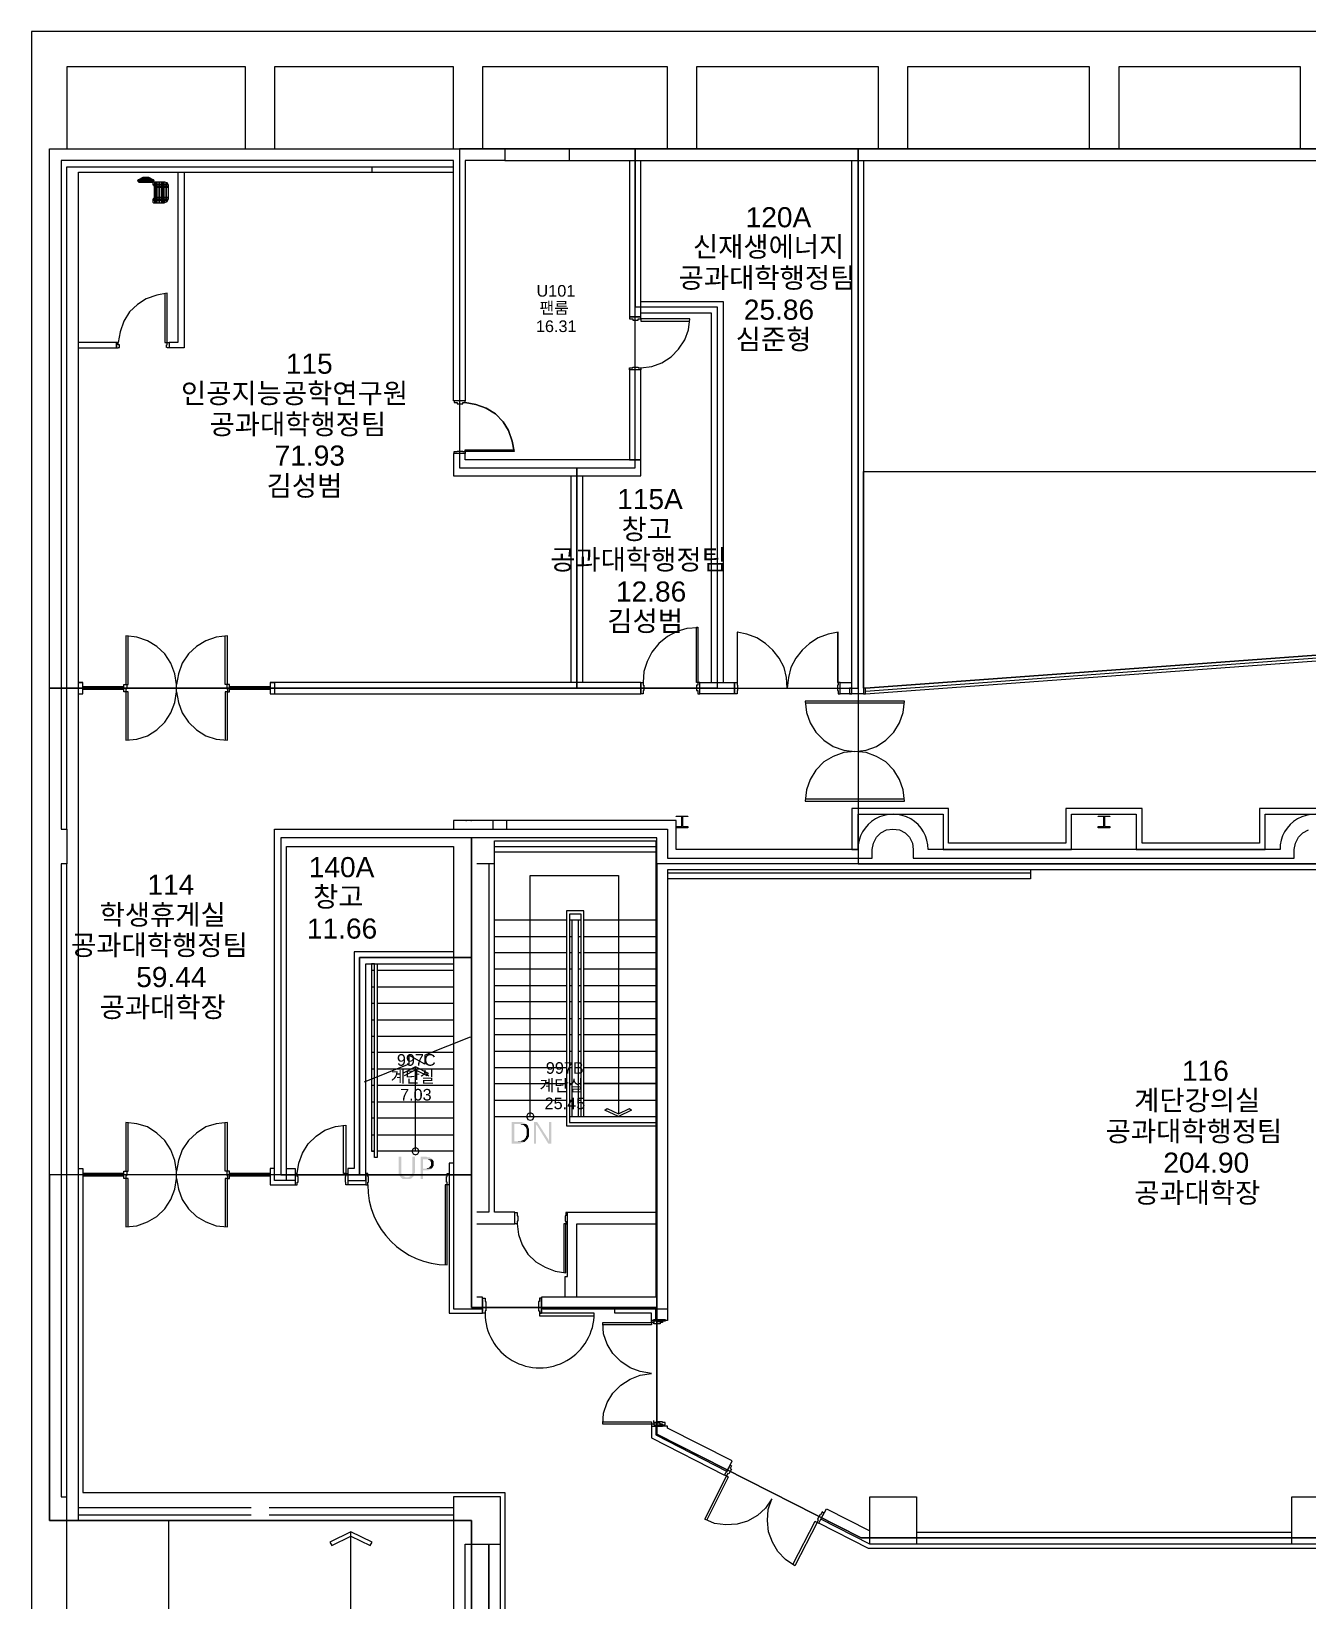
# Model space of a CAD drawing. Header units: millimetres. Extents: x -2246 to 101218, y 0 to 66109.
# Drawn here: x 10952 to 32735, y 24444 to 51221 of the extents above; entities that cross this region are included whole.
import ezdxf

# ---------------------------------------------------------------- set-up
doc = ezdxf.new("R2010")
doc.units = ezdxf.units.MM
for name, color, linetype in [('PDF_문자', 7, 'Continuous'), ('PDF_솔리드 채우기', 7, 'Continuous'), ('PDF_형상', 7, 'Continuous')]:
    doc.layers.add(name, color=color, linetype=linetype)
doc.styles.add('PDF 맑은고딕', font='Arial.ttf')

msp = doc.modelspace()

# ---------------------------------------------------------------- hatches: boundary and pattern name
at = {"layer": 'PDF_솔리드 채우기', "transparency": 33554559}
for points in [[(19256, 32610), (19151, 32610), (19151, 32240), (19246, 32240), (19256, 32240), (19267, 32240), (19278, 32240), (19288, 32240), (19299, 32240), (19309, 32250), (19320, 32250), (19331, 32250), (19341, 32261), (19352, 32261), (19352, 32261), (19362, 32271), (19373, 32271), (19193, 32282), (19193, 32579), (19256, 32579), (19384, 32579), (19384, 32589), (19373, 32589), (19362, 32600), (19352, 32600), (19352, 32600), (19341, 32600), (19331, 32610), (19320, 32610), (19309, 32610), (19299, 32610), (19288, 32610), (19278, 32610), (19267, 32610)], [(19384, 32579), (19256, 32579), (19256, 32579), (19267, 32579), (19278, 32579), (19288, 32579), (19299, 32579), (19309, 32568), (19320, 32568), (19331, 32568), (19331, 32568), (19341, 32557), (19352, 32557), (19362, 32547), (19362, 32547), (19373, 32536), (19373, 32536), (19384, 32526), (19384, 32526), (19394, 32515), (19394, 32504), (19394, 32504), (19405, 32494), (19405, 32483), (19405, 32473), (19405, 32462), (19405, 32451), (19405, 32441), (19405, 32430), (19405, 32430), (19405, 32420), (19405, 32409), (19405, 32398), (19405, 32388), (19405, 32377), (19394, 32367), (19394, 32356), (19394, 32346), (19384, 32346), (19384, 32335), (19373, 32324), (19373, 32314), (19362, 32314), (19362, 32314), (19352, 32303), (19341, 32303), (19331, 32293), (19320, 32293), (19320, 32293), (19309, 32282), (19299, 32282), (19288, 32282), (19278, 32282), (19267, 32282), (19246, 32282), (19193, 32282), (19373, 32271), (19384, 32282), (19384, 32282), (19394, 32293), (19394, 32293), (19405, 32303), (19415, 32314), (19415, 32314), (19426, 32324), (19426, 32335), (19437, 32346), (19437, 32346), (19437, 32356), (19447, 32367), (19447, 32377), (19447, 32388), (19447, 32398), (19447, 32409), (19447, 32420), (19447, 32430), (19447, 32441), (19447, 32451), (19447, 32462), (19447, 32473), (19447, 32483), (19447, 32494), (19447, 32504), (19437, 32504), (19437, 32515), (19437, 32526), (19426, 32536), (19426, 32536), (19426, 32547), (19415, 32557), (19415, 32557), (19405, 32568), (19405, 32568), (19394, 32579)], [(19585, 32610), (19532, 32610), (19532, 32240), (19564, 32240), (19564, 32515), (19564, 32526), (19564, 32536), (19564, 32547), (19564, 32557), (19564, 32568), (19564, 32568)], [(19585, 32610), (19564, 32568), (19574, 32557), (19574, 32547), (19585, 32547), (19776, 32240), (19786, 32293), (19786, 32293), (19776, 32303), (19776, 32314)], [(19828, 32610), (19786, 32610), (19786, 32346), (19786, 32346), (19786, 32335), (19786, 32314), (19786, 32314), (19786, 32303), (19786, 32293), (19786, 32293), (19776, 32240), (19828, 32240)], [(17265, 32017), (17223, 32017), (17223, 31784), (17223, 31774), (17223, 31763), (17223, 31752), (17223, 31742), (17223, 31731), (17223, 31721), (17233, 31710), (17233, 31699), (17233, 31699), (17244, 31689), (17244, 31678), (17255, 31678), (17255, 31668), (17360, 31668), (17350, 31668), (17339, 31668), (17339, 31668), (17329, 31678), (17318, 31678), (17308, 31678), (17308, 31689), (17297, 31689), (17286, 31689), (17286, 31699), (17276, 31710), (17276, 31710), (17276, 31721), (17265, 31731), (17265, 31742), (17265, 31752), (17265, 31763), (17265, 31774), (17265, 31784)], [(17498, 32017), (17456, 32017), (17456, 31784), (17456, 31774), (17456, 31763), (17456, 31752), (17456, 31742), (17445, 31731), (17445, 31721), (17445, 31710), (17435, 31699), (17435, 31699), (17424, 31689), (17424, 31689), (17413, 31678), (17403, 31678), (17403, 31678), (17392, 31668), (17382, 31668), (17371, 31668), (17360, 31668), (17255, 31668), (17265, 31657), (17265, 31657), (17276, 31646), (17286, 31646), (17286, 31646), (17297, 31636), (17308, 31636), (17318, 31636), (17329, 31636), (17339, 31636), (17339, 31636), (17350, 31636), (17360, 31636), (17371, 31636), (17382, 31636), (17392, 31636), (17403, 31636), (17413, 31636), (17424, 31646), (17424, 31646), (17435, 31646), (17445, 31657), (17445, 31657), (17456, 31668), (17456, 31668), (17466, 31678), (17466, 31678), (17477, 31689), (17477, 31699), (17488, 31710), (17488, 31710), (17488, 31721), (17488, 31731), (17498, 31742), (17498, 31752), (17498, 31763), (17498, 31774), (17498, 31784)], [(17689, 32017), (17594, 32017), (17594, 31636), (17636, 31636), (17636, 31784), (17678, 31784), (17699, 31784), (17710, 31784), (17721, 31784), (17731, 31784), (17731, 31784), (17742, 31795), (17752, 31795), (17763, 31805), (17774, 31805), (17774, 31816), (17784, 31816), (17636, 31816), (17636, 31975), (17689, 31975), (17795, 31975), (17784, 31985), (17784, 31985), (17774, 31996), (17763, 31996), (17752, 32007), (17742, 32007), (17742, 32007), (17731, 32007), (17721, 32007), (17699, 32017)], [(17795, 31975), (17689, 31975), (17689, 31975), (17699, 31975), (17710, 31975), (17721, 31975), (17731, 31964), (17742, 31964), (17742, 31964), (17752, 31954), (17763, 31954), (17763, 31943), (17763, 31932), (17774, 31932), (17774, 31922), (17774, 31911), (17774, 31901), (17774, 31890), (17774, 31879), (17774, 31869), (17763, 31858), (17763, 31858), (17752, 31848), (17752, 31837), (17752, 31837), (17742, 31837), (17731, 31827), (17721, 31827), (17710, 31827), (17699, 31816), (17689, 31816), (17678, 31816), (17636, 31816), (17784, 31816), (17795, 31827), (17795, 31837), (17805, 31837), (17805, 31848), (17816, 31858), (17816, 31869), (17816, 31879), (17816, 31890), (17816, 31901), (17816, 31901), (17816, 31911), (17816, 31922), (17816, 31932), (17816, 31943), (17805, 31954), (17805, 31964), (17795, 31964)]]:
    msp.add_hatch(color=256, dxfattribs=at).paths.add_polyline_path(points)

# ---------------------------------------------------------------- linework, layer by layer
msp.add_solid([(17699, 31784), (17678, 31784), (17689, 31784)], dxfattribs=at)
at = {"layer": 'PDF_형상', "lineweight": 5}
for points in [[(61869, 51221), (10952, 51221), (10952, 25609), (10952, 16510), (11556, 16510), (11556, 17103), (11556, 25609), (11556, 26213), (11556, 28310)], [(19034, 49018), (20136, 49018), (20136, 49219), (21809, 49219), (21809, 50617), (18653, 50617), (18653, 49219), (19034, 49219), (20136, 49219)], [(65269, 16807), (58066, 16807), (43661, 16807), (40059, 16807), (36056, 16807), (32857, 16807), (18462, 16807), (18462, 23109), (18462, 25810), (11259, 25810), (11259, 31710), (11259, 40014), (11259, 49219), (18261, 49219), (21258, 49219), (25061, 49219), (66868, 49219)], [(19034, 49219), (19034, 49018), (18356, 49018), (18356, 44918), (18155, 44918), (18155, 49018), (15104, 49018), (14607, 49018), (11461, 49018), (11461, 37610), (11556, 37610), (11556, 37017), (11461, 37017), (11461, 26213), (11556, 26213), (11556, 28416), (11556, 37017)], [(20136, 49018), (61869, 49018), (61869, 49219), (66762, 49219), (66762, 43107), (66963, 43065), (67165, 43033), (67207, 43022), (67228, 43128), (67186, 43128)], [(21163, 49018), (21163, 46348), (21354, 46348), (21354, 49018)], [(11556, 37610), (11556, 48912), (18155, 48912)], [(11556, 25810), (11757, 25810), (11757, 37218), (11757, 48816), (18155, 48816)], [(13558, 48816), (13558, 45819), (13304, 45819), (13272, 45819), (13272, 45829), (13261, 45829), (13261, 45872), (13272, 45872), (13272, 45914), (13304, 45914), (13304, 45819)], [(13452, 48816), (13452, 45914), (13304, 45914)], [(16767, 48816), (16767, 48912)], [(12795, 48657), (12795, 48700), (12795, 48657)], [(12816, 48657), (12816, 48710)], [(12827, 48657), (12827, 48710)], [(12880, 48657), (12880, 48732), (12880, 48657)], [(12901, 48657), (12901, 48732)], [(12912, 48657), (12912, 48732)], [(12933, 48657), (12933, 48732), (12933, 48657)], [(12986, 48657), (12986, 48710)], [(12997, 48657), (12997, 48710)], [(13018, 48657), (13018, 48700), (13018, 48657)], [(13219, 48340), (13219, 48297), (13272, 48318), (13293, 48361), (13293, 48594), (13272, 48636), (13230, 48647), (13039, 48647), (13028, 48636), (13028, 48604), (13039, 48594), (13050, 48573), (13050, 48551), (13050, 48403), (13050, 48382), (13039, 48371), (13028, 48350), (13028, 48308), (13039, 48297), (13219, 48297)], [(13028, 48615), (13283, 48615)], [(13028, 48604), (13283, 48604)], [(13050, 48573), (13293, 48573)], [(13050, 48562), (13293, 48562)], [(13060, 48615), (13060, 48647)], [(13060, 48573), (13060, 48604)], [(13060, 48393), (13060, 48562)], [(13060, 48541), (13071, 48541), (13060, 48541)], [(13060, 48530), (13071, 48530), (13060, 48530)], [(13060, 48509), (13071, 48509)], [(13060, 48488), (13071, 48488)], [(13060, 48467), (13071, 48467)], [(13071, 48615), (13071, 48647)], [(13071, 48573), (13071, 48604)], [(13071, 48393), (13071, 48562)], [(13092, 48615), (13092, 48647)], [(13092, 48573), (13092, 48604)], [(13092, 48393), (13092, 48562)], [(13092, 48541), (13102, 48541), (13092, 48541)], [(13092, 48530), (13102, 48530), (13092, 48530)], [(13092, 48509), (13102, 48509)], [(13092, 48488), (13102, 48488)], [(13092, 48467), (13102, 48467)], [(13102, 48615), (13102, 48647)], [(13102, 48573), (13102, 48604)], [(13102, 48393), (13102, 48562)], [(13134, 48615), (13134, 48647)], [(13134, 48573), (13134, 48604)], [(13134, 48393), (13134, 48562)], [(13134, 48541), (13145, 48541), (13134, 48541)], [(13134, 48530), (13145, 48530), (13134, 48530)], [(13134, 48509), (13145, 48509)], [(13134, 48488), (13145, 48488)], [(13134, 48467), (13145, 48467)], [(13145, 48615), (13145, 48647)], [(13145, 48573), (13145, 48604)], [(13145, 48393), (13145, 48562)], [(13177, 48615), (13177, 48647)], [(13177, 48573), (13177, 48604)], [(13177, 48393), (13177, 48562)], [(13177, 48541), (13187, 48541), (13177, 48541)], [(13177, 48530), (13187, 48530), (13177, 48530)], [(13177, 48509), (13187, 48509)], [(13177, 48488), (13187, 48488)], [(13177, 48467), (13187, 48467)], [(13187, 48615), (13187, 48647)], [(13187, 48573), (13187, 48604)], [(13187, 48393), (13187, 48562)], [(13208, 48615), (13208, 48647)], [(13208, 48573), (13208, 48604)], [(13208, 48393), (13208, 48562)], [(13208, 48509), (13219, 48509)], [(13208, 48488), (13219, 48488)], [(13208, 48467), (13219, 48467)], [(13219, 48615), (13219, 48647)], [(13219, 48573), (13219, 48604)], [(13219, 48393), (13219, 48562)], [(13251, 48615), (13251, 48647)], [(13251, 48573), (13251, 48604)], [(13251, 48393), (13251, 48562)], [(13251, 48509), (13261, 48509)], [(13251, 48488), (13261, 48488)], [(13251, 48467), (13261, 48467)], [(13261, 48615), (13261, 48647)], [(13261, 48573), (13261, 48604)], [(13261, 48393), (13261, 48562)], [(13028, 48350), (13283, 48350)], [(13028, 48340), (13283, 48340)], [(13050, 48393), (13293, 48393)], [(13050, 48382), (13293, 48382)], [(13060, 48446), (13071, 48446)], [(13060, 48424), (13071, 48424), (13060, 48424)], [(13060, 48414), (13071, 48414), (13060, 48414)], [(13060, 48350), (13060, 48382)], [(13060, 48297), (13060, 48340)], [(13071, 48350), (13071, 48382)], [(13071, 48297), (13071, 48340)], [(13092, 48446), (13102, 48446)], [(13092, 48424), (13102, 48424), (13092, 48424)], [(13092, 48414), (13102, 48414), (13092, 48414)], [(13092, 48350), (13092, 48382)], [(13092, 48297), (13092, 48340)], [(13102, 48350), (13102, 48382)], [(13102, 48297), (13102, 48340)], [(13134, 48446), (13145, 48446)], [(13134, 48424), (13145, 48424), (13134, 48424)], [(13134, 48414), (13145, 48414), (13134, 48414)], [(13134, 48350), (13134, 48382)], [(13134, 48297), (13134, 48340)], [(13145, 48350), (13145, 48382)], [(13145, 48297), (13145, 48340)], [(13177, 48446), (13187, 48446)], [(13177, 48424), (13187, 48424), (13177, 48424)], [(13177, 48414), (13187, 48414), (13177, 48414)], [(13177, 48350), (13177, 48382)], [(13177, 48297), (13177, 48340)], [(13187, 48350), (13187, 48382)], [(13187, 48297), (13187, 48340)], [(13208, 48446), (13219, 48446)], [(13208, 48350), (13208, 48382)], [(13208, 48297), (13208, 48340)], [(13219, 48350), (13219, 48382)], [(13251, 48446), (13261, 48446)], [(13251, 48350), (13251, 48382)], [(13251, 48308), (13251, 48340)], [(13261, 48350), (13261, 48382)], [(13261, 48308), (13261, 48340)], [(13230, 46751), (13230, 45914), (13272, 45914), (13272, 46751), (13092, 46719), (12912, 46655), (12764, 46560), (12626, 46433), (12530, 46274), (12467, 46094), (12435, 45914)], [(21354, 46613), (22762, 46613), (22762, 40110)], [(22561, 40110), (22561, 46412), (21354, 46412)], [(21354, 45480), (21544, 45501), (21714, 45565), (21873, 45670), (22000, 45798), (22106, 45956), (22169, 46126), (22191, 46317), (21354, 46317), (21354, 46274), (22191, 46274)], [(11757, 45819), (12403, 45819), (12403, 45914), (11757, 45914)], [(19193, 44050), (19161, 44230), (19098, 44410), (19002, 44558), (18875, 44696), (18716, 44791), (18536, 44855), (18356, 44887), (18536, 44855), (18716, 44791), (18875, 44696), (19002, 44558), (19098, 44410), (19161, 44230), (19193, 44050), (18356, 44050), (18356, 44082), (19193, 44082)], [(25188, 39919), (34361, 40586), (34361, 43690)], [(20157, 43637), (20157, 40110)], [(20358, 43637), (20358, 40110)], [(22328, 41042), (22138, 41031), (21968, 40978), (21809, 40893), (21661, 40777), (21544, 40629), (21460, 40470), (21407, 40300), (21396, 40110)], [(14299, 40078), (14299, 40904), (14109, 40883), (13929, 40819), (13770, 40724), (13632, 40597), (13526, 40438), (13463, 40258), (13431, 40078), (13399, 40258), (13335, 40438), (13230, 40597), (13092, 40724), (12933, 40819), (12753, 40883), (12562, 40904), (12562, 40078)], [(12583, 40078), (12605, 40078), (12605, 40904)], [(14289, 40078), (14257, 40078), (14257, 40904)], [(24711, 40968), (24711, 40110), (24722, 40110), (24722, 40968), (24553, 40936), (24383, 40872), (24235, 40777), (24108, 40660), (24002, 40523), (23917, 40364), (23875, 40194), (23853, 40014), (23843, 40194), (23801, 40364), (23716, 40523), (23610, 40660), (23483, 40777), (23334, 40872), (23165, 40936), (22996, 40968)], [(25188, 40014), (34361, 40682)], [(25188, 39961), (34361, 40639)], [(11757, 39919), (11831, 39919), (11831, 40110), (11757, 40110), (11831, 40110)], [(12530, 40035), (11831, 40035)], [(12530, 40014), (11831, 40014)], [(12530, 39993), (11831, 39993)], [(12605, 39124), (12605, 39951), (12562, 39951), (12562, 39124), (12753, 39146), (12933, 39199), (13092, 39305), (13230, 39432), (13335, 39591), (13399, 39771), (13431, 39951), (13463, 39771), (13526, 39591), (13632, 39432), (13770, 39305), (13929, 39199), (14109, 39146), (14299, 39124), (14299, 39951), (14257, 39951), (14257, 39124)], [(13431, 39951), (13431, 40078)], [(15030, 40035), (14331, 40035)], [(15030, 40014), (14331, 40014)], [(15030, 39993), (14331, 39993)], [(21354, 40110), (15030, 40110), (15030, 39919), (21354, 39919)], [(15030, 40110), (15104, 40110), (15104, 39919)], [(21354, 39919), (21354, 40110), (21354, 39919)], [(24955, 39919), (24754, 39919), (24754, 40110), (24955, 40110)], [(25855, 39760), (24161, 39760)], [(25855, 38118), (24161, 38118)], [(18367, 37758), (18377, 37758)], [(18833, 37610), (18833, 37758)], [(19066, 37610), (19066, 37758)], [(33556, 37959), (31914, 37959), (31914, 37366), (29912, 37366), (29912, 37959), (28609, 37959), (28609, 37366), (26607, 37366), (26607, 37959), (24955, 37959), (24955, 37260), (25061, 37260), (25061, 37864), (26512, 37864), (26512, 37260), (28705, 37260), (28705, 37864), (29806, 37864), (29806, 37260), (32009, 37260), (32009, 37864), (33461, 37864)], [(15306, 31615), (15104, 31615), (15104, 37409), (15104, 37610), (18155, 37610)], [(15306, 31816), (15454, 31816), (15454, 31615), (15306, 31615), (15306, 37313), (18155, 37313), (18155, 29422), (18653, 29422), (18653, 29623), (18557, 29623)], [(18557, 30873), (19204, 30873), (19204, 31074), (18854, 31074), (18854, 37017), (18854, 37409), (21608, 37409), (21608, 29623), (20263, 29623), (20263, 30873), (21608, 30873)], [(18854, 37313), (21608, 37313)], [(18854, 37017), (18557, 37017)], [(18759, 37017), (18759, 31074), (18557, 31074)], [(18854, 37218), (21608, 37218)], [(19468, 32706), (19468, 36815), (20972, 36815), (20972, 32748)], [(58161, 36911), (21809, 36911), (21809, 29422)], [(28006, 36911), (28006, 36762), (21809, 36762)], [(28006, 36858), (21809, 36858)], [(20379, 32706), (20379, 36212), (20083, 36212), (20083, 32547), (21608, 32547)], [(20337, 32706), (20337, 36159), (20136, 36159), (20136, 32600), (21608, 32600)], [(18854, 36063), (20083, 36063)], [(20136, 36063), (20337, 36063)], [(20178, 36063), (20178, 32706)], [(20284, 36063), (20284, 32706)], [(20379, 36063), (21608, 36063)], [(18854, 35777), (20083, 35777)], [(20136, 35777), (20178, 35777)], [(20284, 35777), (20337, 35777)], [(20379, 35777), (21608, 35777)], [(18155, 35513), (16460, 35513), (16460, 31816), (16354, 31816), (16354, 31615), (16661, 31615), (16661, 35311), (18155, 35311)], [(18854, 35502), (20083, 35502)], [(20136, 35502), (20178, 35502)], [(20284, 35502), (20337, 35502)], [(20379, 35502), (21608, 35502)], [(16810, 35311), (16757, 35311), (16810, 35311)], [(16757, 35311), (16757, 33341), (16757, 32113), (16810, 32113), (16757, 32113), (16810, 32113), (16757, 32113)], [(16810, 35195), (16757, 35195)], [(16852, 35311), (16852, 33384), (16852, 32007), (16810, 32007), (16810, 33362), (16810, 35311)], [(18155, 35195), (16852, 35195)], [(18854, 35227), (20083, 35227)], [(20136, 35227), (20178, 35227)], [(20284, 35227), (20337, 35227)], [(20379, 35227), (21608, 35227)], [(16810, 34909), (16757, 34909)], [(18155, 34909), (16852, 34909)], [(18854, 34941), (20083, 34941)], [(20136, 34941), (20178, 34941)], [(20284, 34941), (20337, 34941)], [(20379, 34941), (21608, 34941)], [(16810, 34633), (16757, 34633)], [(18155, 34633), (16852, 34633)], [(18854, 34665), (20083, 34665)], [(20136, 34665), (20178, 34665)], [(20284, 34665), (20337, 34665)], [(20379, 34665), (21608, 34665)], [(16810, 34347), (16757, 34347)], [(18155, 34347), (16852, 34347)], [(18854, 34379), (20083, 34379)], [(20136, 34379), (20178, 34379)], [(20284, 34379), (20337, 34379)], [(20379, 34379), (21608, 34379)], [(61371, 34061), (58066, 34061), (58066, 27155), (54994, 25514), (43968, 25514), (40059, 27505), (36151, 25514), (25114, 25514), (21629, 27282), (21629, 29443), (18462, 29443), (18462, 31710), (15210, 31710), (11259, 31710), (11259, 25810), (18462, 25810), (18462, 23109), (32857, 23109), (36056, 23109), (40059, 23109), (43661, 23109), (58066, 23109), (58066, 16807), (65269, 16807)], [(18441, 34061), (17668, 33754), (17668, 33595), (17392, 33754), (17392, 33595), (16630, 33288)], [(16810, 34072), (16757, 34072)], [(18155, 34072), (16852, 34072)], [(18854, 34104), (20083, 34104)], [(20136, 34104), (20178, 34104)], [(20284, 34104), (20337, 34104)], [(20379, 34104), (21608, 34104)], [(16810, 33797), (16757, 33797)], [(18155, 33797), (17763, 33797), (16852, 33797)], [(18854, 33818), (20083, 33818)], [(20136, 33818), (20178, 33818)], [(20284, 33818), (20337, 33818)], [(20379, 33818), (21608, 33818)], [(16810, 33511), (16757, 33511)], [(18155, 33511), (17180, 33511), (16852, 33511)], [(17318, 33405), (17509, 33500), (17699, 33405), (17731, 33437), (17509, 33553), (17286, 33437)], [(17509, 32113), (17509, 33553)], [(18854, 33542), (20083, 33542)], [(20136, 33542), (20178, 33542)], [(20284, 33542), (20337, 33542)], [(20379, 33542), (21608, 33542)], [(16810, 33235), (16757, 33235)], [(18155, 33235), (16852, 33235)], [(18854, 33267), (20083, 33267)], [(20136, 33267), (20178, 33267)], [(20284, 33267), (20337, 33267)], [(16810, 32949), (16757, 32949)], [(18155, 32949), (16852, 32949)], [(18854, 32981), (20083, 32981)], [(20136, 32981), (20178, 32981)], [(20284, 32981), (20337, 32981)], [(20379, 32981), (21608, 32981)], [(16810, 32674), (16757, 32674)], [(18155, 32674), (16852, 32674)], [(18854, 32706), (20083, 32706)], [(20136, 32706), (21608, 32706)], [(14299, 31774), (14299, 32600), (14109, 32579), (13929, 32526), (13770, 32420), (13632, 32293), (13526, 32134), (13463, 31954), (13431, 31774), (13399, 31954), (13335, 32134), (13230, 32293), (13092, 32420), (12933, 32526), (12753, 32579), (12562, 32600), (12562, 31774)], [(12583, 31774), (12605, 31774), (12605, 32600)], [(14289, 31774), (14257, 31774), (14257, 32600)], [(15486, 31731), (15517, 31911), (15581, 32081), (15676, 32240), (15814, 32367), (15962, 32473), (16142, 32536), (16322, 32557), (16322, 31731), (16280, 31731), (16280, 32557)], [(16810, 32388), (16757, 32388)], [(18155, 32388), (16852, 32388)], [(18155, 32113), (16852, 32113)], [(18155, 31911), (18081, 31911), (18081, 29348), (18653, 29348)], [(11757, 31816), (11831, 31816), (11831, 26287), (19034, 26287), (19034, 23289), (19256, 23289), (19256, 23205), (18960, 23205), (18960, 25408)], [(12530, 31731), (11831, 31731)], [(12530, 31710), (11831, 31710)], [(12530, 31689), (11831, 31689)], [(12605, 30820), (12605, 31646), (12562, 31646), (12562, 30820), (12753, 30841), (12933, 30905), (13092, 31000), (13230, 31127), (13335, 31286), (13399, 31466), (13431, 31646), (13463, 31466), (13526, 31286), (13632, 31127), (13770, 31000), (13929, 30905), (14109, 30841), (14299, 30820), (14299, 31646), (14257, 31646), (14257, 30820)], [(13431, 31646), (13431, 31774)], [(15030, 31731), (14331, 31731)], [(15030, 31710), (14331, 31710)], [(15030, 31689), (14331, 31689)], [(15104, 31816), (15030, 31816), (15030, 31541), (15380, 31541), (15454, 31541)], [(16661, 31615), (16661, 31541), (16354, 31541)], [(20061, 29623), (20061, 29973), (20104, 29973), (20104, 31074), (21608, 31074)], [(19246, 30873), (19267, 30693), (19331, 30513), (19426, 30354), (19564, 30227), (19723, 30132), (19892, 30068), (20072, 30036), (20072, 30873), (20040, 30873), (20040, 30036)], [(18653, 29581), (18653, 29380)], [(19659, 29623), (19659, 29422), (20983, 29422), (21809, 29422), (21809, 29221), (21534, 29221), (21534, 29348), (20909, 29348), (20909, 29422)], [(20263, 29623), (19659, 29623), (19659, 29422)], [(19659, 29380), (19659, 29581)], [(19659, 29401), (19659, 29359)], [(20708, 27494), (21534, 27494), (21534, 27452), (20708, 27452), (20718, 27643), (20782, 27823), (20877, 27982), (21015, 28119), (21174, 28225), (21343, 28289), (21534, 28321), (21343, 28352), (21174, 28416), (21015, 28522), (20877, 28659), (20782, 28818), (20718, 28998), (20708, 29189), (21534, 29189), (21534, 29147), (20708, 29147)], [(21576, 29210), (21576, 29178)], [(21608, 29221), (21608, 29422)], [(21534, 27420), (21534, 27219), (22784, 26583)], [(21576, 27484), (21576, 27516)], [(23949, 25058), (24330, 25800), (24362, 25778), (23981, 25037), (23822, 25143), (23695, 25281), (23599, 25439), (23536, 25620), (23515, 25810), (23525, 26001), (23589, 26181), (23483, 26022), (23345, 25895), (23176, 25800), (22996, 25747), (22805, 25736), (22614, 25757), (22445, 25831), (22815, 26573), (22847, 26552), (22476, 25810)], [(22847, 26552), (22815, 26573), (22445, 25831)], [(11757, 26033), (14702, 26033)], [(15009, 26033), (18155, 26033)], [(37464, 25980), (36193, 25334), (25241, 25334), (24394, 25768)], [(25262, 25408), (24425, 25831), (24521, 26011), (25252, 25641)], [(11757, 25906), (14702, 25906)], [(13293, 25810), (13293, 8926)], [(15009, 25906), (18155, 25906)], [(16407, 8810), (16407, 25620)], [(26057, 25609), (32465, 25609)], [(18759, 23205), (18759, 25408), (18759, 23205)], [(32465, 25408), (26057, 25408)]]:
    msp.add_lwpolyline(points, dxfattribs=at)
for points in [[(11556, 49219), (14607, 49219), (14607, 50617), (11556, 50617)], [(15104, 50617), (15104, 49219), (18155, 49219), (18155, 50617)], [(22307, 50617), (22307, 49219), (25411, 49219), (25411, 50617)], [(29012, 50617), (25908, 50617), (25908, 49219), (29012, 49219)], [(29510, 50617), (29510, 49219), (32613, 49219), (32613, 50617)], [(18261, 43774), (20263, 43774), (20263, 40014), (11259, 40014), (11259, 49219), (18261, 49219)], [(21258, 49219), (18261, 49219), (18261, 43774), (21258, 43774)], [(21258, 46518), (22657, 46518), (22657, 40014), (25061, 40014), (25061, 49219), (21258, 49219)], [(24955, 49018), (25156, 49018), (25156, 39919), (24955, 39919)], [(69855, 37610), (69855, 42609), (66868, 43139), (66868, 49219), (56361, 49219), (47008, 49219), (40557, 49219), (25061, 49219), (25061, 37017), (40059, 37017), (58066, 37017), (58066, 36858), (61371, 36858), (61371, 37514), (62568, 37514), (66466, 37514), (69855, 37514)], [(13039, 48689), (13039, 48679), (13039, 48657), (13028, 48657), (12785, 48657), (12774, 48657), (12774, 48679), (12774, 48689), (12764, 48679), (12774, 48657), (12785, 48647), (13028, 48647), (13039, 48657), (13050, 48679), (13039, 48689), (12954, 48721), (12859, 48721), (12774, 48689), (12859, 48732), (12954, 48732)], [(12848, 48721), (12848, 48657)], [(12965, 48721), (12965, 48657)], [(13219, 48541), (13208, 48541)], [(13219, 48530), (13208, 48530)], [(13261, 48541), (13251, 48541)], [(13261, 48530), (13251, 48530)], [(13219, 48424), (13208, 48424)], [(13219, 48414), (13208, 48414)], [(13261, 48424), (13251, 48424)], [(13261, 48414), (13251, 48414)], [(22657, 46518), (22657, 40014), (20263, 40014), (20263, 43774), (21258, 43774), (21258, 46518)], [(21354, 46348), (21163, 46348), (21163, 46317), (21216, 46317), (21216, 46295), (21311, 46295), (21311, 46317), (21354, 46317)], [(12403, 45914), (12403, 45819), (12435, 45819), (12435, 45829), (12456, 45829), (12456, 45872), (12435, 45872), (12435, 45914)], [(21354, 45448), (21163, 45448), (21163, 45480), (21216, 45480), (21216, 45490), (21311, 45490), (21311, 45480), (21354, 45480)], [(21354, 43912), (21354, 45448), (21163, 45448), (21163, 43912)], [(18356, 44918), (18166, 44918), (18166, 44887), (18218, 44887), (18218, 44865), (18314, 44865), (18314, 44887), (18356, 44887)], [(21354, 43912), (18356, 43912), (18356, 44018), (18155, 44018), (18155, 43637), (21354, 43637)], [(18356, 44050), (18356, 44018), (18166, 44018), (18166, 44050), (18218, 44050), (18218, 44060), (18314, 44060), (18314, 44050)], [(34361, 43711), (34361, 40682), (25188, 40014), (25156, 40014), (25156, 43711)], [(22307, 41052), (22328, 41052), (22328, 40110), (22307, 40110)], [(23006, 40968), (22996, 40968), (22996, 40110), (23006, 40110)], [(15210, 31710), (11259, 31710), (11259, 40014), (20263, 40014), (22657, 40014), (25061, 40014), (25061, 37017), (21629, 37017), (21629, 37462), (18462, 37462), (15210, 37462)], [(12530, 39951), (12530, 40078), (12562, 40078), (12583, 40078), (12583, 40004), (12562, 40004), (12562, 39951)], [(14331, 39951), (14331, 40078), (14299, 40078), (14289, 40078), (14289, 40004), (14299, 40004), (14299, 39951)], [(21354, 40110), (21396, 40110), (21396, 40067), (21407, 40067), (21407, 39972), (21396, 39972), (21396, 39919), (21354, 39919)], [(22360, 40110), (22328, 40110), (22328, 40067), (22307, 40067), (22307, 39972), (22328, 39972), (22328, 39919), (22360, 39919)], [(22360, 40110), (22953, 40110), (22953, 39919), (22360, 39919)], [(22953, 40110), (22996, 40110), (22996, 40067), (23006, 40067), (23006, 39972), (22996, 39972), (22996, 39919), (22953, 39919)], [(24754, 40110), (24722, 40110), (24722, 40067), (24711, 40067), (24711, 39972), (24722, 39972), (24722, 39919), (24754, 39919)], [(24913, 39919), (24955, 39919), (24955, 40014), (24913, 40014)], [(25156, 39919), (25188, 39919), (25188, 40014), (25156, 40014)], [(24161, 39792), (24182, 39601), (24245, 39421), (24341, 39262), (24478, 39124), (24637, 39019), (24817, 38955), (25008, 38934), (25199, 38955), (25379, 39019), (25538, 39124), (25675, 39262), (25771, 39421), (25834, 39601), (25855, 39792)], [(25855, 38086), (25834, 38277), (25771, 38457), (25675, 38616), (25538, 38754), (25379, 38849), (25199, 38913), (25008, 38934), (24817, 38913), (24637, 38849), (24478, 38754), (24341, 38616), (24245, 38457), (24182, 38277), (24161, 38086)], [(18451, 37758), (18462, 37758), (18451, 37758), (18462, 37758), (18451, 37758), (18462, 37758), (18451, 37758), (18462, 37758)], [(22074, 37652), (22159, 37652), (22159, 37631), (21957, 37631), (21957, 37652), (22042, 37652), (22053, 37652), (22053, 37663), (22053, 37811), (22053, 37822), (22042, 37822), (21957, 37822), (21957, 37832), (22159, 37832), (22159, 37822), (22074, 37822), (22063, 37822), (22063, 37811), (22063, 37663), (22063, 37652)], [(29277, 37652), (29361, 37652), (29361, 37631), (29160, 37631), (29160, 37652), (29245, 37652), (29255, 37652), (29255, 37663), (29255, 37811), (29255, 37822), (29245, 37822), (29160, 37822), (29160, 37832), (29361, 37832), (29361, 37822), (29277, 37822), (29266, 37822), (29266, 37811), (29266, 37663), (29266, 37652)], [(16555, 31710), (16555, 35417), (18155, 35417), (18462, 35417), (18462, 37462), (15210, 37462), (15210, 31710)], [(18462, 37462), (18462, 29443), (21629, 29443), (21629, 37462)], [(40059, 37017), (21629, 37017), (21629, 27282), (25114, 25514), (36151, 25514), (40059, 27505), (40059, 37017), (58066, 37017), (58066, 27155), (54994, 25514), (43968, 25514), (40059, 27505)], [(16555, 35417), (16555, 31710), (18462, 31710), (18462, 35417)], [(21608, 33267), (20379, 33267)], [(19532, 32706), (19511, 32748), (19468, 32769), (19426, 32748), (19405, 32706), (19426, 32653), (19468, 32642), (19511, 32653)], [(20972, 32706), (20739, 32812), (20782, 32843), (20972, 32748), (21163, 32843), (21195, 32812)], [(17572, 32113), (17551, 32155), (17509, 32176), (17466, 32155), (17445, 32113), (17466, 32070), (17509, 32049), (17551, 32070)], [(12530, 31646), (12530, 31774), (12562, 31774), (12583, 31774), (12583, 31699), (12562, 31699), (12562, 31646)], [(14331, 31646), (14331, 31774), (14299, 31774), (14289, 31774), (14289, 31699), (14299, 31699), (14299, 31646)], [(15454, 31731), (15454, 31541), (15486, 31541), (15486, 31583), (15507, 31583), (15507, 31678), (15486, 31678), (15486, 31731)], [(16354, 31731), (16354, 31541), (16322, 31541), (16322, 31583), (16312, 31583), (16312, 31678), (16322, 31678), (16322, 31731)], [(16661, 31731), (16661, 31541), (16693, 31541), (16693, 31583), (16704, 31583), (16704, 31678), (16693, 31678), (16693, 31731)], [(19204, 30873), (19204, 31064), (19246, 31064), (19246, 31011), (19256, 31011), (19256, 30916), (19246, 30916), (19246, 30873)], [(20104, 30873), (20104, 31064), (20072, 31064), (20072, 31011), (20061, 31011), (20061, 30916), (20072, 30916), (20072, 30873)], [(18653, 29348), (18653, 29602), (18695, 29602), (18695, 29549), (18706, 29549), (18706, 29390), (18695, 29390), (18695, 29348)], [(19659, 29348), (19659, 29602), (19627, 29602), (19627, 29549), (19606, 29549), (19606, 29390), (19627, 29390), (19627, 29348)], [(21534, 29221), (21724, 29221), (21724, 29189), (21682, 29189), (21682, 29168), (21576, 29168), (21576, 29189), (21534, 29189)], [(21576, 29242), (21767, 29242), (21767, 29210), (21724, 29210), (21724, 29200), (21629, 29200), (21629, 29210), (21576, 29210)], [(21534, 27420), (21724, 27420), (21724, 27452), (21682, 27452), (21682, 27473), (21576, 27473), (21576, 27452), (21534, 27452)], [(21576, 27441), (21767, 27441), (21767, 27484), (21724, 27484), (21724, 27494), (21629, 27494), (21629, 27484), (21576, 27484)], [(21608, 27420), (21608, 27272), (22826, 26647), (22911, 26827), (21809, 27388), (21809, 27420)], [(22784, 26583), (22879, 26753), (22900, 26742), (22879, 26700), (22900, 26689), (22858, 26605), (22837, 26615), (22815, 26573)], [(22784, 26583), (22879, 26753), (22900, 26742), (22879, 26700), (22900, 26689), (22858, 26605), (22837, 26615), (22815, 26573)], [(18356, 25408), (18960, 25408), (18960, 26213), (18155, 26213), (18155, 16510), (18759, 16510), (18759, 17103), (18356, 17103)], [(25262, 26213), (26057, 26213), (26057, 25408), (25262, 25408)], [(32465, 26213), (33259, 26213), (33259, 25408), (32465, 25408)], [(24394, 25768), (24478, 25937), (24447, 25958), (24425, 25906), (24415, 25916), (24372, 25831), (24383, 25821), (24362, 25778)], [(16767, 25439), (16407, 25620), (16047, 25439), (16079, 25387), (16407, 25545), (16736, 25387)]]:
    msp.add_lwpolyline(points, close=True, dxfattribs=at)
for points in [[(33461, 37260, 1.008888), (32264, 37260), (26258, 37260, 1.008886), (25061, 37260), (21957, 37260), (21957, 37758), (18155, 37758), (18155, 37610), (21809, 37610), (21809, 37112), (25305, 37112), (25305, 37260), (25326, 37366), (25379, 37472), (25453, 37546), (25548, 37599), (25654, 37610), (25771, 37599), (25866, 37546), (25940, 37472), (25993, 37366), (26004, 37260), (26004, 37112), (32507, 37112), (32507, 37260), (32528, 37366), (32581, 37472), (32656, 37546), (32751, 37599)], [(16693, 31541, 0.41404), (18049, 30174), (18049, 31541), (18049, 31583), (18038, 31583), (18038, 31678), (18049, 31678), (18049, 31731), (18081, 31731), (18081, 31541), (18017, 31541), (18017, 30174)], [(18695, 29348, 1.000001), (20559, 29348), (19627, 29348), (19627, 29306), (20559, 29306)]]:
    msp.add_lwpolyline(points, format="xyb", dxfattribs=at)

# ---------------------------------------------------------------- texts
at = {"layer": 'PDF_문자', "attachment_point": 4, "style": 'PDF 맑은고딕'}
for s, insert, char_height in [('120A', (23144, 48047), 343.2), ('신재생에너지', (22243, 47528), 343.2), ('공과대학행정팀', (22000, 46998), 343.2), ('U101', (19574, 46792), 198.3), ('팬룸', (19627, 46495), 198.3), ('25.86', (23112, 46469), 343.2), ('16.31', (19564, 46188), 198.3), ('심준형', (22974, 45950), 343.2), ('115', (15295, 45548), 343.2), ('인공지능공학연구원', (13505, 45028), 343.2), ('공과대학행정팀', (13992, 44499), 343.2), ('71.93', (15105, 43980), 343.2), ('김성범', (14967, 43450), 343.2), ('115A', (20951, 43238), 343.2), ('창고', (21025, 42709), 343.2), ('공과대학행정팀', (19807, 42190), 343.2), ('12.86', (20930, 41660), 343.2), ('김성범', (20782, 41141), 343.2), ('140A', (15687, 36957), 343.2), ('114', (12933, 36661), 343.2), ('창고', (15761, 36438), 343.2), ('학생휴게실', (12117, 36131), 343.2), ('11.66', (15655, 35909), 343.2), ('공과대학행정팀', (11630, 35612), 343.2), ('59.44', (12742, 35082), 343.2), ('공과대학장', (12117, 34553), 343.2), ('997C', (17191, 33668), 198.3), ('계단실', (17085, 33372), 198.3), ('997B', (19733, 33531), 198.3), ('116', (30590, 33483), 343.2), ('계단실', (19627, 33224), 198.3), ('7.03', (17244, 33075), 198.3), ('25.45', (19712, 32927), 198.3), ('계단강의실', (29774, 32964), 343.2), ('공과대학행정팀', (29287, 32435), 343.2), ('204.90', (30272, 31915), 343.2), ('공과대학장', (29774, 31386), 343.2)]:
    msp.add_mtext(s, dxfattribs=dict(at, insert=insert, char_height=char_height))

doc.saveas('drawing.dxf')
